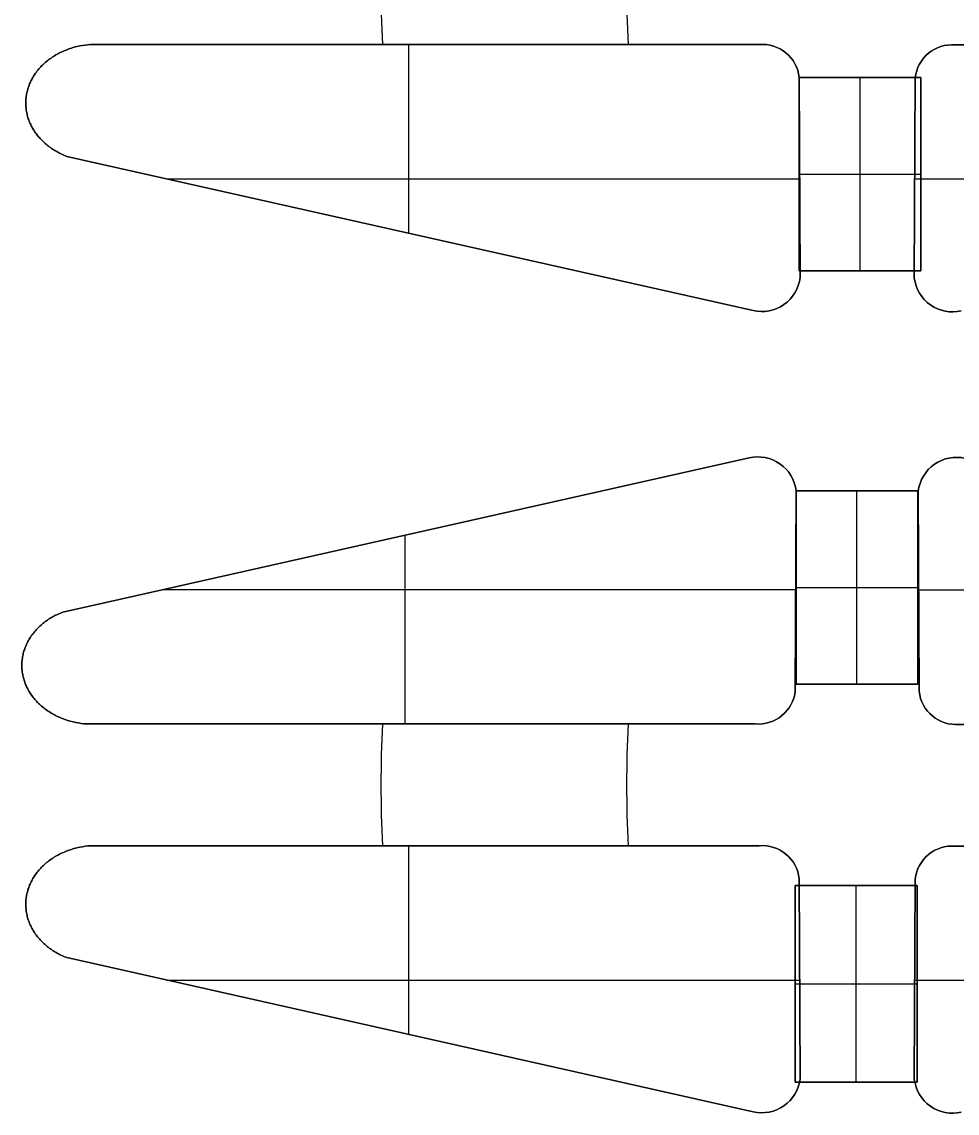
# Model space of a CAD drawing. Extents: x 0 to 96, y 0 to 48.
# Drawn here: x 51.401 to 54.32, y 23.732 to 27.137 of the extents above; entities that cross this region are included whole.
import ezdxf

# ---------------------------------------------------------------- set-up
doc = ezdxf.new("R2010")
doc.units = 0
doc.header["$MEASUREMENT"] = 0
doc.layers.add('PROFILE_-_OUTSIDE', color=18, linetype='CONTINUOUS')
doc.layers.add('TABS', color=51, linetype='CONTINUOUS')

msp = doc.modelspace()

# ---------------------------------------------------------------- linework, layer by layer
at = {"layer": 'PROFILE_-_OUTSIDE'}
for p, q in [((51.6158, 27.0666, 0.74), (51.6158, 27.0666)), ((52.6088, 26.4779), (52.6088, 27.0666)), ((52.6088, 26.4779, 0.74), (52.6088, 27.0666, 0.74)), ((53.7024, 27.0666), (53.7024, 27.0666, 0.74)), ((54.3142, 27.0653), (54.3142, 27.0653, 0.74)), ((53.8274, 26.9634), (53.8274, 26.9634, 0.74)), ((54.1892, 26.9621), (54.1892, 26.9621, 0.74)), ((51.4168, 26.9157), (51.4168, 26.9157, 0.74)), ((51.5416, 26.7175), (53.6833, 26.2368)), ((51.5416, 26.7175, 0.74), (51.5416, 26.7175)), ((51.5416, 26.7175, 0.74), (53.6833, 26.2368, 0.74)), ((53.6833, 26.2368, 0.37), (51.5416, 26.7175, 0.37)), ((51.8533, 26.6475), (53.8287, 26.6475)), ((51.8533, 26.6475, 0.74), (53.8287, 26.6475, 0.74)), ((56.1632, 26.6462), (54.1879, 26.6462)), ((56.1632, 26.6462, 0.74), (54.1879, 26.6462, 0.74)), ((52.6124, 26.4771), (52.6124, 26.4771, 0.74)), ((53.83, 26.3394), (53.83, 26.3394, 0.74)), ((54.1866, 26.3381), (54.1866, 26.3381, 0.74)), ((53.7855, 26.2596), (53.7855, 26.2596, 0.74)), ((54.231, 26.2583), (54.231, 26.2583, 0.74)), ((53.6833, 26.2368, 0.74), (53.6833, 26.2368)), ((51.5293, 25.2958), (53.6709, 25.7765)), ((51.5293, 25.2958, 0.74), (53.6709, 25.7765, 0.74)), ((53.6709, 25.7765, 0.37), (51.5293, 25.2958, 0.37)), ((53.6709, 25.7765, 0.74), (53.6709, 25.7765)), ((53.7732, 25.7537), (53.7732, 25.7537, 0.74)), ((54.2434, 25.7523, 0), (54.2434, 25.7523, 0.74)), ((53.8176, 25.6739), (53.8176, 25.6739, 0.74)), ((54.1989, 25.6726, 0), (54.1989, 25.6726, 0.74)), ((52.5964, 25.5353), (52.5964, 24.9466)), ((52.5964, 25.5353, 0.74), (52.5964, 24.9466, 0.74)), ((52.6001, 25.5362), (52.6001, 25.5362, 0.74)), ((51.841, 25.3658), (53.8163, 25.3658)), ((51.841, 25.3658, 0.74), (53.8163, 25.3658, 0.74)), ((56.1756, 25.3645, 0), (54.2002, 25.3645, 0)), ((56.1756, 25.3645, 0.74), (54.2002, 25.3645, 0.74)), ((51.5293, 25.2958, 0.74), (51.5293, 25.2958)), ((51.4045, 25.0976), (51.4045, 25.0976, 0.74)), ((53.815, 25.0498), (53.815, 25.0498, 0.74)), ((54.2015, 25.0485, 0), (54.2015, 25.0485, 0.74)), ((51.6035, 24.9466, 0.74), (51.6035, 24.9466)), ((53.69, 24.9466), (53.69, 24.9466, 0.74)), ((51.6158, 24.5666, 0.74), (51.6158, 24.5666)), ((52.6088, 23.9779), (52.6088, 24.5666)), ((52.6088, 23.9779, 0.74), (52.6088, 24.5666, 0.74)), ((53.7024, 24.5666), (53.7024, 24.5666, 0.74)), ((54.3142, 24.5653), (54.3142, 24.5653, 0.74)), ((53.8274, 24.4634), (53.8274, 24.4634, 0.74)), ((54.1892, 24.4621), (54.1892, 24.4621, 0.74)), ((51.4168, 24.4157), (51.4168, 24.4157, 0.74)), ((51.5416, 24.2175), (53.6833, 23.7368)), ((51.5416, 24.2175, 0.74), (51.5416, 24.2175)), ((51.5416, 24.2175, 0.74), (53.6833, 23.7368, 0.74)), ((53.6833, 23.7368, 0.37), (51.5416, 24.2175, 0.37)), ((51.8533, 24.1475), (53.8287, 24.1475)), ((51.8533, 24.1475, 0.74), (53.8287, 24.1475, 0.74)), ((56.1632, 24.1462), (54.1879, 24.1462)), ((56.1632, 24.1462, 0.74), (54.1879, 24.1462, 0.74)), ((52.6124, 23.9771), (52.6124, 23.9771, 0.74)), ((53.83, 23.8394), (53.83, 23.8394, 0.74)), ((54.1866, 23.8381), (54.1866, 23.8381, 0.74)), ((53.6833, 23.7368, 0.74), (53.6833, 23.7368)), ((53.7855, 23.7596), (53.7855, 23.7596, 0.74)), ((54.231, 23.7583), (54.231, 23.7583, 0.74))]:
    msp.add_line(p, q, dxfattribs=at)
for points in [[(51.6158, 27.0666), (51.6074, 27.0659), (51.5989, 27.0649), (51.5904, 27.0636), (51.5818, 27.062), (51.5732, 27.0601), (51.5647, 27.0579), (51.5604, 27.0567), (51.5562, 27.0554), (51.5519, 27.054), (51.5477, 27.0526), (51.5435, 27.051), (51.5394, 27.0494), (51.5352, 27.0477), (51.5311, 27.046), (51.5271, 27.0442), (51.523, 27.0422), (51.519, 27.0403), (51.5151, 27.0382), (51.5112, 27.0361), (51.5073, 27.0339), (51.5035, 27.0316), (51.4998, 27.0293), (51.4961, 27.0269), (51.4925, 27.0244), (51.4889, 27.0219), (51.4854, 27.0193), (51.4819, 27.0166), (51.4786, 27.0139), (51.4753, 27.0111), (51.4721, 27.0083), (51.4689, 27.0054), (51.4659, 27.0024), (51.4629, 26.9995), (51.46, 26.9964), (51.4571, 26.9933), (51.4544, 26.9902), (51.4518, 26.9871), (51.4492, 26.9839), (51.4467, 26.9806), (51.4443, 26.9774), (51.442, 26.9741), (51.4398, 26.9707), (51.4377, 26.9674), (51.4357, 26.964), (51.4337, 26.9606), (51.4319, 26.9572), (51.4301, 26.9538), (51.4285, 26.9503), (51.4269, 26.9469), (51.4254, 26.9434), (51.424, 26.94), (51.4227, 26.9365), (51.4215, 26.933), (51.4204, 26.9296), (51.4194, 26.9261), (51.4184, 26.9226), (51.4176, 26.9192), (51.4168, 26.9157), (51.4161, 26.9123), (51.4155, 26.9088), (51.415, 26.9053), (51.4145, 26.9017), (51.4141, 26.8981), (51.4138, 26.8945), (51.4136, 26.8909), (51.4135, 26.8872), (51.4135, 26.8836), (51.4135, 26.8799), (51.4136, 26.8762), (51.4139, 26.8725), (51.4142, 26.8687), (51.4146, 26.865), (51.4151, 26.8613), (51.4157, 26.8575), (51.4165, 26.8538), (51.4173, 26.85), (51.4182, 26.8463), (51.4191, 26.8425), (51.4202, 26.8388), (51.4214, 26.8351), (51.4227, 26.8314), (51.4241, 26.8277), (51.4256, 26.824), (51.4271, 26.8203), (51.4288, 26.8167), (51.4306, 26.8131), (51.4324, 26.8095), (51.4344, 26.806), (51.4364, 26.8025), (51.4386, 26.799), (51.4408, 26.7955), (51.4431, 26.7922), (51.4455, 26.7888), (51.448, 26.7855), (51.4505, 26.7822), (51.4531, 26.779), (51.4559, 26.7759), (51.4587, 26.7728), (51.4615, 26.7697), (51.4645, 26.7667), (51.4675, 26.7638), (51.4705, 26.7609), (51.4737, 26.7581), (51.4768, 26.7553), (51.4801, 26.7526), (51.4834, 26.75), (51.4868, 26.7475), (51.4902, 26.745), (51.4936, 26.7425), (51.4971, 26.7402), (51.5007, 26.7379), (51.5043, 26.7357), (51.5079, 26.7335), (51.5115, 26.7315), (51.5152, 26.7295), (51.5189, 26.7275), (51.5227, 26.7257), (51.5264, 26.7239), (51.534, 26.7205), (51.5416, 26.7175)], [(51.6158, 27.0666), (51.6074, 27.0659), (51.5989, 27.0649), (51.5904, 27.0636), (51.5818, 27.062), (51.5732, 27.0601), (51.5647, 27.0579), (51.5604, 27.0567), (51.5562, 27.0554), (51.5519, 27.054), (51.5477, 27.0526), (51.5435, 27.051), (51.5394, 27.0494), (51.5352, 27.0477), (51.5311, 27.046), (51.5271, 27.0442), (51.523, 27.0422), (51.519, 27.0403), (51.5151, 27.0382), (51.5112, 27.0361), (51.5073, 27.0339), (51.5035, 27.0316), (51.4998, 27.0293), (51.4961, 27.0269), (51.4925, 27.0244), (51.4889, 27.0219), (51.4854, 27.0193), (51.4819, 27.0166), (51.4786, 27.0139), (51.4753, 27.0111), (51.4721, 27.0083), (51.4689, 27.0054), (51.4659, 27.0024), (51.4629, 26.9995), (51.46, 26.9964), (51.4571, 26.9933), (51.4544, 26.9902), (51.4518, 26.9871), (51.4492, 26.9839), (51.4467, 26.9806), (51.4443, 26.9774), (51.442, 26.9741), (51.4398, 26.9707), (51.4377, 26.9674), (51.4357, 26.964), (51.4337, 26.9606), (51.4319, 26.9572), (51.4301, 26.9538), (51.4285, 26.9503), (51.4269, 26.9469), (51.4254, 26.9434), (51.424, 26.94), (51.4227, 26.9365), (51.4215, 26.933), (51.4204, 26.9296), (51.4194, 26.9261), (51.4184, 26.9226), (51.4176, 26.9192), (51.4168, 26.9157), (51.4161, 26.9123), (51.4155, 26.9088), (51.415, 26.9053), (51.4145, 26.9017), (51.4141, 26.8981), (51.4138, 26.8945), (51.4136, 26.8909), (51.4135, 26.8872), (51.4135, 26.8836), (51.4135, 26.8799), (51.4136, 26.8762), (51.4139, 26.8725), (51.4142, 26.8687), (51.4146, 26.865), (51.4151, 26.8613), (51.4157, 26.8575), (51.4165, 26.8538), (51.4173, 26.85), (51.4182, 26.8463), (51.4191, 26.8425), (51.4202, 26.8388), (51.4214, 26.8351), (51.4227, 26.8314), (51.4241, 26.8277), (51.4256, 26.824), (51.4271, 26.8203), (51.4288, 26.8167), (51.4306, 26.8131), (51.4324, 26.8095), (51.4344, 26.806), (51.4364, 26.8025), (51.4386, 26.799), (51.4408, 26.7955), (51.4431, 26.7922), (51.4455, 26.7888), (51.448, 26.7855), (51.4505, 26.7822), (51.4531, 26.779), (51.4559, 26.7759), (51.4587, 26.7728), (51.4615, 26.7697), (51.4645, 26.7667), (51.4675, 26.7638), (51.4705, 26.7609), (51.4737, 26.7581), (51.4768, 26.7553), (51.4801, 26.7526), (51.4834, 26.75), (51.4868, 26.7475), (51.4902, 26.745), (51.4936, 26.7425), (51.4971, 26.7402), (51.5007, 26.7379), (51.5043, 26.7357), (51.5079, 26.7335), (51.5115, 26.7315), (51.5152, 26.7295), (51.5189, 26.7275), (51.5227, 26.7257), (51.5264, 26.7239), (51.534, 26.7205), (51.5416, 26.7175)], [(51.5416, 26.7175), (51.534, 26.7205), (51.5264, 26.7239), (51.5227, 26.7257), (51.5189, 26.7275), (51.5152, 26.7295), (51.5115, 26.7315), (51.5079, 26.7335), (51.5043, 26.7357), (51.5007, 26.7379), (51.4971, 26.7402), (51.4936, 26.7425), (51.4902, 26.745), (51.4868, 26.7475), (51.4834, 26.75), (51.4801, 26.7526), (51.4768, 26.7553), (51.4737, 26.7581), (51.4705, 26.7609), (51.4675, 26.7638), (51.4645, 26.7667), (51.4615, 26.7697), (51.4587, 26.7728), (51.4559, 26.7759), (51.4531, 26.779), (51.4505, 26.7822), (51.448, 26.7855), (51.4455, 26.7888), (51.4431, 26.7922), (51.4408, 26.7955), (51.4386, 26.799), (51.4364, 26.8025), (51.4344, 26.806), (51.4324, 26.8095), (51.4306, 26.8131), (51.4288, 26.8167), (51.4271, 26.8203), (51.4256, 26.824), (51.4241, 26.8277), (51.4227, 26.8314), (51.4214, 26.8351), (51.4202, 26.8388), (51.4191, 26.8425), (51.4182, 26.8463), (51.4173, 26.85), (51.4165, 26.8538), (51.4157, 26.8575), (51.4151, 26.8613), (51.4146, 26.865), (51.4142, 26.8687), (51.4139, 26.8725), (51.4136, 26.8762), (51.4135, 26.8799), (51.4135, 26.8836), (51.4135, 26.8872), (51.4136, 26.8909), (51.4138, 26.8945), (51.4141, 26.8981), (51.4145, 26.9017), (51.415, 26.9053), (51.4155, 26.9088), (51.4161, 26.9123), (51.4168, 26.9157), (51.4176, 26.9192), (51.4184, 26.9226), (51.4194, 26.9261), (51.4204, 26.9296), (51.4215, 26.933), (51.4227, 26.9365), (51.424, 26.94), (51.4254, 26.9434), (51.4269, 26.9469), (51.4285, 26.9503), (51.4301, 26.9538), (51.4319, 26.9572), (51.4337, 26.9606), (51.4357, 26.964), (51.4377, 26.9674), (51.4398, 26.9707), (51.442, 26.9741), (51.4443, 26.9774), (51.4467, 26.9806), (51.4492, 26.9839), (51.4518, 26.9871), (51.4544, 26.9902), (51.4571, 26.9933), (51.46, 26.9964), (51.4629, 26.9995), (51.4659, 27.0024), (51.4689, 27.0054), (51.4721, 27.0083), (51.4753, 27.0111), (51.4786, 27.0139), (51.4819, 27.0166), (51.4854, 27.0193), (51.4889, 27.0219), (51.4925, 27.0244), (51.4961, 27.0269), (51.4998, 27.0293), (51.5035, 27.0316), (51.5073, 27.0339), (51.5112, 27.0361), (51.5151, 27.0382), (51.519, 27.0403), (51.523, 27.0422), (51.5271, 27.0442), (51.5311, 27.046), (51.5352, 27.0477), (51.5394, 27.0494), (51.5435, 27.051), (51.5477, 27.0526), (51.5519, 27.054), (51.5562, 27.0554), (51.5604, 27.0567), (51.5647, 27.0579), (51.5732, 27.0601), (51.5818, 27.062), (51.5904, 27.0636), (51.5989, 27.0649), (51.6074, 27.0659), (51.6158, 27.0666)], [(51.6035, 24.9466), (51.5951, 24.9474), (51.5866, 24.9484), (51.578, 24.9497), (51.5695, 24.9513), (51.5609, 24.9532), (51.5523, 24.9554), (51.5481, 24.9566), (51.5438, 24.9579), (51.5396, 24.9593), (51.5354, 24.9607), (51.5312, 24.9622), (51.527, 24.9639), (51.5229, 24.9655), (51.5188, 24.9673), (51.5147, 24.9691), (51.5107, 24.971), (51.5067, 24.973), (51.5027, 24.9751), (51.4988, 24.9772), (51.495, 24.9794), (51.4912, 24.9817), (51.4874, 24.984), (51.4837, 24.9864), (51.4801, 24.9889), (51.4765, 24.9914), (51.473, 24.994), (51.4696, 24.9967), (51.4662, 24.9994), (51.463, 25.0022), (51.4597, 25.005), (51.4566, 25.0079), (51.4535, 25.0108), (51.4505, 25.0138), (51.4476, 25.0169), (51.4448, 25.0199), (51.4421, 25.0231), (51.4394, 25.0262), (51.4369, 25.0294), (51.4344, 25.0327), (51.432, 25.0359), (51.4297, 25.0392), (51.4275, 25.0425), (51.4254, 25.0459), (51.4233, 25.0493), (51.4214, 25.0527), (51.4196, 25.0561), (51.4178, 25.0595), (51.4161, 25.0629), (51.4146, 25.0664), (51.4131, 25.0698), (51.4117, 25.0733), (51.4104, 25.0768), (51.4092, 25.0802), (51.4081, 25.0837), (51.4071, 25.0872), (51.4061, 25.0906), (51.4052, 25.0941), (51.4045, 25.0976), (51.4038, 25.101), (51.4032, 25.1045), (51.4026, 25.108), (51.4022, 25.1116), (51.4018, 25.1152), (51.4015, 25.1188), (51.4013, 25.1224), (51.4012, 25.126), (51.4011, 25.1297), (51.4012, 25.1334), (51.4013, 25.1371), (51.4015, 25.1408), (51.4019, 25.1445), (51.4023, 25.1483), (51.4028, 25.152), (51.4034, 25.1558), (51.4041, 25.1595), (51.4049, 25.1633), (51.4058, 25.167), (51.4068, 25.1708), (51.4079, 25.1745), (51.4091, 25.1782), (51.4104, 25.1819), (51.4118, 25.1856), (51.4132, 25.1893), (51.4148, 25.1929), (51.4165, 25.1966), (51.4182, 25.2002), (51.4201, 25.2038), (51.422, 25.2073), (51.4241, 25.2108), (51.4262, 25.2143), (51.4284, 25.2177), (51.4307, 25.2211), (51.4331, 25.2245), (51.4356, 25.2278), (51.4382, 25.231), (51.4408, 25.2343), (51.4435, 25.2374), (51.4463, 25.2405), (51.4492, 25.2436), (51.4521, 25.2466), (51.4551, 25.2495), (51.4582, 25.2524), (51.4613, 25.2552), (51.4645, 25.258), (51.4678, 25.2606), (51.4711, 25.2633), (51.4744, 25.2658), (51.4778, 25.2683), (51.4813, 25.2707), (51.4848, 25.2731), (51.4883, 25.2754), (51.4919, 25.2776), (51.4955, 25.2797), (51.4992, 25.2818), (51.5029, 25.2838), (51.5066, 25.2857), (51.5103, 25.2876), (51.5141, 25.2894), (51.5216, 25.2927), (51.5293, 25.2958)], [(51.6035, 24.9466), (51.5951, 24.9474), (51.5866, 24.9484), (51.578, 24.9497), (51.5695, 24.9513), (51.5609, 24.9532), (51.5523, 24.9554), (51.5481, 24.9566), (51.5438, 24.9579), (51.5396, 24.9593), (51.5354, 24.9607), (51.5312, 24.9622), (51.527, 24.9639), (51.5229, 24.9655), (51.5188, 24.9673), (51.5147, 24.9691), (51.5107, 24.971), (51.5067, 24.973), (51.5027, 24.9751), (51.4988, 24.9772), (51.495, 24.9794), (51.4912, 24.9817), (51.4874, 24.984), (51.4837, 24.9864), (51.4801, 24.9889), (51.4765, 24.9914), (51.473, 24.994), (51.4696, 24.9967), (51.4662, 24.9994), (51.463, 25.0022), (51.4597, 25.005), (51.4566, 25.0079), (51.4535, 25.0108), (51.4505, 25.0138), (51.4476, 25.0169), (51.4448, 25.0199), (51.4421, 25.0231), (51.4394, 25.0262), (51.4369, 25.0294), (51.4344, 25.0327), (51.432, 25.0359), (51.4297, 25.0392), (51.4275, 25.0425), (51.4254, 25.0459), (51.4233, 25.0493), (51.4214, 25.0527), (51.4196, 25.0561), (51.4178, 25.0595), (51.4161, 25.0629), (51.4146, 25.0664), (51.4131, 25.0698), (51.4117, 25.0733), (51.4104, 25.0768), (51.4092, 25.0802), (51.4081, 25.0837), (51.4071, 25.0872), (51.4061, 25.0906), (51.4052, 25.0941), (51.4045, 25.0976), (51.4038, 25.101), (51.4032, 25.1045), (51.4026, 25.108), (51.4022, 25.1116), (51.4018, 25.1152), (51.4015, 25.1188), (51.4013, 25.1224), (51.4012, 25.126), (51.4011, 25.1297), (51.4012, 25.1334), (51.4013, 25.1371), (51.4015, 25.1408), (51.4019, 25.1445), (51.4023, 25.1483), (51.4028, 25.152), (51.4034, 25.1558), (51.4041, 25.1595), (51.4049, 25.1633), (51.4058, 25.167), (51.4068, 25.1708), (51.4079, 25.1745), (51.4091, 25.1782), (51.4104, 25.1819), (51.4118, 25.1856), (51.4132, 25.1893), (51.4148, 25.1929), (51.4165, 25.1966), (51.4182, 25.2002), (51.4201, 25.2038), (51.422, 25.2073), (51.4241, 25.2108), (51.4262, 25.2143), (51.4284, 25.2177), (51.4307, 25.2211), (51.4331, 25.2245), (51.4356, 25.2278), (51.4382, 25.231), (51.4408, 25.2343), (51.4435, 25.2374), (51.4463, 25.2405), (51.4492, 25.2436), (51.4521, 25.2466), (51.4551, 25.2495), (51.4582, 25.2524), (51.4613, 25.2552), (51.4645, 25.258), (51.4678, 25.2606), (51.4711, 25.2633), (51.4744, 25.2658), (51.4778, 25.2683), (51.4813, 25.2707), (51.4848, 25.2731), (51.4883, 25.2754), (51.4919, 25.2776), (51.4955, 25.2797), (51.4992, 25.2818), (51.5029, 25.2838), (51.5066, 25.2857), (51.5103, 25.2876), (51.5141, 25.2894), (51.5216, 25.2927), (51.5293, 25.2958)], [(51.5293, 25.2958), (51.5216, 25.2927), (51.5141, 25.2894), (51.5103, 25.2876), (51.5066, 25.2857), (51.5029, 25.2838), (51.4992, 25.2818), (51.4955, 25.2797), (51.4919, 25.2776), (51.4883, 25.2754), (51.4848, 25.2731), (51.4813, 25.2707), (51.4778, 25.2683), (51.4744, 25.2658), (51.4711, 25.2633), (51.4678, 25.2606), (51.4645, 25.258), (51.4613, 25.2552), (51.4582, 25.2524), (51.4551, 25.2495), (51.4521, 25.2466), (51.4492, 25.2436), (51.4463, 25.2405), (51.4435, 25.2374), (51.4408, 25.2343), (51.4382, 25.231), (51.4356, 25.2278), (51.4331, 25.2245), (51.4307, 25.2211), (51.4284, 25.2177), (51.4262, 25.2143), (51.4241, 25.2108), (51.422, 25.2073), (51.4201, 25.2038), (51.4182, 25.2002), (51.4165, 25.1966), (51.4148, 25.1929), (51.4132, 25.1893), (51.4118, 25.1856), (51.4104, 25.1819), (51.4091, 25.1782), (51.4079, 25.1745), (51.4068, 25.1708), (51.4058, 25.167), (51.4049, 25.1633), (51.4041, 25.1595), (51.4034, 25.1558), (51.4028, 25.152), (51.4023, 25.1483), (51.4019, 25.1445), (51.4015, 25.1408), (51.4013, 25.1371), (51.4012, 25.1334), (51.4011, 25.1297), (51.4012, 25.126), (51.4013, 25.1224), (51.4015, 25.1188), (51.4018, 25.1152), (51.4022, 25.1116), (51.4026, 25.108), (51.4032, 25.1045), (51.4038, 25.101), (51.4045, 25.0976), (51.4052, 25.0941), (51.4061, 25.0906), (51.4071, 25.0872), (51.4081, 25.0837), (51.4092, 25.0802), (51.4104, 25.0768), (51.4117, 25.0733), (51.4131, 25.0698), (51.4146, 25.0664), (51.4161, 25.0629), (51.4178, 25.0595), (51.4196, 25.0561), (51.4214, 25.0527), (51.4233, 25.0493), (51.4254, 25.0459), (51.4275, 25.0425), (51.4297, 25.0392), (51.432, 25.0359), (51.4344, 25.0327), (51.4369, 25.0294), (51.4394, 25.0262), (51.4421, 25.0231), (51.4448, 25.0199), (51.4476, 25.0169), (51.4505, 25.0138), (51.4535, 25.0108), (51.4566, 25.0079), (51.4597, 25.005), (51.463, 25.0022), (51.4662, 24.9994), (51.4696, 24.9967), (51.473, 24.994), (51.4765, 24.9914), (51.4801, 24.9889), (51.4837, 24.9864), (51.4874, 24.984), (51.4912, 24.9817), (51.495, 24.9794), (51.4988, 24.9772), (51.5027, 24.9751), (51.5067, 24.973), (51.5107, 24.971), (51.5147, 24.9691), (51.5188, 24.9673), (51.5229, 24.9655), (51.527, 24.9639), (51.5312, 24.9622), (51.5354, 24.9607), (51.5396, 24.9593), (51.5438, 24.9579), (51.5481, 24.9566), (51.5523, 24.9554), (51.5609, 24.9532), (51.5695, 24.9513), (51.578, 24.9497), (51.5866, 24.9484), (51.5951, 24.9474), (51.6035, 24.9466)], [(51.6158, 24.5666), (51.6074, 24.5659), (51.5989, 24.5649), (51.5904, 24.5636), (51.5818, 24.562), (51.5732, 24.5601), (51.5647, 24.5579), (51.5604, 24.5567), (51.5562, 24.5554), (51.5519, 24.554), (51.5477, 24.5526), (51.5435, 24.551), (51.5394, 24.5494), (51.5352, 24.5477), (51.5311, 24.546), (51.5271, 24.5442), (51.523, 24.5422), (51.519, 24.5403), (51.5151, 24.5382), (51.5112, 24.5361), (51.5073, 24.5339), (51.5035, 24.5316), (51.4998, 24.5293), (51.4961, 24.5269), (51.4925, 24.5244), (51.4889, 24.5219), (51.4854, 24.5193), (51.4819, 24.5166), (51.4786, 24.5139), (51.4753, 24.5111), (51.4721, 24.5083), (51.4689, 24.5054), (51.4659, 24.5024), (51.4629, 24.4995), (51.46, 24.4964), (51.4571, 24.4933), (51.4544, 24.4902), (51.4518, 24.4871), (51.4492, 24.4839), (51.4467, 24.4806), (51.4443, 24.4774), (51.442, 24.4741), (51.4398, 24.4707), (51.4377, 24.4674), (51.4357, 24.464), (51.4337, 24.4606), (51.4319, 24.4572), (51.4301, 24.4538), (51.4285, 24.4503), (51.4269, 24.4469), (51.4254, 24.4434), (51.424, 24.44), (51.4227, 24.4365), (51.4215, 24.433), (51.4204, 24.4296), (51.4194, 24.4261), (51.4184, 24.4226), (51.4176, 24.4192), (51.4168, 24.4157), (51.4161, 24.4123), (51.4155, 24.4088), (51.415, 24.4053), (51.4145, 24.4017), (51.4141, 24.3981), (51.4138, 24.3945), (51.4136, 24.3909), (51.4135, 24.3872), (51.4135, 24.3836), (51.4135, 24.3799), (51.4136, 24.3762), (51.4139, 24.3725), (51.4142, 24.3687), (51.4146, 24.365), (51.4151, 24.3613), (51.4157, 24.3575), (51.4165, 24.3538), (51.4173, 24.35), (51.4182, 24.3463), (51.4191, 24.3425), (51.4202, 24.3388), (51.4214, 24.3351), (51.4227, 24.3314), (51.4241, 24.3277), (51.4256, 24.324), (51.4271, 24.3203), (51.4288, 24.3167), (51.4306, 24.3131), (51.4324, 24.3095), (51.4344, 24.306), (51.4364, 24.3025), (51.4386, 24.299), (51.4408, 24.2955), (51.4431, 24.2922), (51.4455, 24.2888), (51.448, 24.2855), (51.4505, 24.2822), (51.4531, 24.279), (51.4559, 24.2759), (51.4587, 24.2728), (51.4615, 24.2697), (51.4645, 24.2667), (51.4675, 24.2638), (51.4705, 24.2609), (51.4737, 24.2581), (51.4768, 24.2553), (51.4801, 24.2526), (51.4834, 24.25), (51.4868, 24.2475), (51.4902, 24.245), (51.4936, 24.2425), (51.4971, 24.2402), (51.5007, 24.2379), (51.5043, 24.2357), (51.5079, 24.2335), (51.5115, 24.2315), (51.5152, 24.2295), (51.5189, 24.2275), (51.5227, 24.2257), (51.5264, 24.2239), (51.534, 24.2205), (51.5416, 24.2175)], [(51.6158, 24.5666), (51.6074, 24.5659), (51.5989, 24.5649), (51.5904, 24.5636), (51.5818, 24.562), (51.5732, 24.5601), (51.5647, 24.5579), (51.5604, 24.5567), (51.5562, 24.5554), (51.5519, 24.554), (51.5477, 24.5526), (51.5435, 24.551), (51.5394, 24.5494), (51.5352, 24.5477), (51.5311, 24.546), (51.5271, 24.5442), (51.523, 24.5422), (51.519, 24.5403), (51.5151, 24.5382), (51.5112, 24.5361), (51.5073, 24.5339), (51.5035, 24.5316), (51.4998, 24.5293), (51.4961, 24.5269), (51.4925, 24.5244), (51.4889, 24.5219), (51.4854, 24.5193), (51.4819, 24.5166), (51.4786, 24.5139), (51.4753, 24.5111), (51.4721, 24.5083), (51.4689, 24.5054), (51.4659, 24.5024), (51.4629, 24.4995), (51.46, 24.4964), (51.4571, 24.4933), (51.4544, 24.4902), (51.4518, 24.4871), (51.4492, 24.4839), (51.4467, 24.4806), (51.4443, 24.4774), (51.442, 24.4741), (51.4398, 24.4707), (51.4377, 24.4674), (51.4357, 24.464), (51.4337, 24.4606), (51.4319, 24.4572), (51.4301, 24.4538), (51.4285, 24.4503), (51.4269, 24.4469), (51.4254, 24.4434), (51.424, 24.44), (51.4227, 24.4365), (51.4215, 24.433), (51.4204, 24.4296), (51.4194, 24.4261), (51.4184, 24.4226), (51.4176, 24.4192), (51.4168, 24.4157), (51.4161, 24.4123), (51.4155, 24.4088), (51.415, 24.4053), (51.4145, 24.4017), (51.4141, 24.3981), (51.4138, 24.3945), (51.4136, 24.3909), (51.4135, 24.3872), (51.4135, 24.3836), (51.4135, 24.3799), (51.4136, 24.3762), (51.4139, 24.3725), (51.4142, 24.3687), (51.4146, 24.365), (51.4151, 24.3613), (51.4157, 24.3575), (51.4165, 24.3538), (51.4173, 24.35), (51.4182, 24.3463), (51.4191, 24.3425), (51.4202, 24.3388), (51.4214, 24.3351), (51.4227, 24.3314), (51.4241, 24.3277), (51.4256, 24.324), (51.4271, 24.3203), (51.4288, 24.3167), (51.4306, 24.3131), (51.4324, 24.3095), (51.4344, 24.306), (51.4364, 24.3025), (51.4386, 24.299), (51.4408, 24.2955), (51.4431, 24.2922), (51.4455, 24.2888), (51.448, 24.2855), (51.4505, 24.2822), (51.4531, 24.279), (51.4559, 24.2759), (51.4587, 24.2728), (51.4615, 24.2697), (51.4645, 24.2667), (51.4675, 24.2638), (51.4705, 24.2609), (51.4737, 24.2581), (51.4768, 24.2553), (51.4801, 24.2526), (51.4834, 24.25), (51.4868, 24.2475), (51.4902, 24.245), (51.4936, 24.2425), (51.4971, 24.2402), (51.5007, 24.2379), (51.5043, 24.2357), (51.5079, 24.2335), (51.5115, 24.2315), (51.5152, 24.2295), (51.5189, 24.2275), (51.5227, 24.2257), (51.5264, 24.2239), (51.534, 24.2205), (51.5416, 24.2175)], [(51.5416, 24.2175), (51.534, 24.2205), (51.5264, 24.2239), (51.5227, 24.2257), (51.5189, 24.2275), (51.5152, 24.2295), (51.5115, 24.2315), (51.5079, 24.2335), (51.5043, 24.2357), (51.5007, 24.2379), (51.4971, 24.2402), (51.4936, 24.2425), (51.4902, 24.245), (51.4868, 24.2475), (51.4834, 24.25), (51.4801, 24.2526), (51.4768, 24.2553), (51.4737, 24.2581), (51.4705, 24.2609), (51.4675, 24.2638), (51.4645, 24.2667), (51.4615, 24.2697), (51.4587, 24.2728), (51.4559, 24.2759), (51.4531, 24.279), (51.4505, 24.2822), (51.448, 24.2855), (51.4455, 24.2888), (51.4431, 24.2922), (51.4408, 24.2955), (51.4386, 24.299), (51.4364, 24.3025), (51.4344, 24.306), (51.4324, 24.3095), (51.4306, 24.3131), (51.4288, 24.3167), (51.4271, 24.3203), (51.4256, 24.324), (51.4241, 24.3277), (51.4227, 24.3314), (51.4214, 24.3351), (51.4202, 24.3388), (51.4191, 24.3425), (51.4182, 24.3463), (51.4173, 24.35), (51.4165, 24.3538), (51.4157, 24.3575), (51.4151, 24.3613), (51.4146, 24.365), (51.4142, 24.3687), (51.4139, 24.3725), (51.4136, 24.3762), (51.4135, 24.3799), (51.4135, 24.3836), (51.4135, 24.3872), (51.4136, 24.3909), (51.4138, 24.3945), (51.4141, 24.3981), (51.4145, 24.4017), (51.415, 24.4053), (51.4155, 24.4088), (51.4161, 24.4123), (51.4168, 24.4157), (51.4176, 24.4192), (51.4184, 24.4226), (51.4194, 24.4261), (51.4204, 24.4296), (51.4215, 24.433), (51.4227, 24.4365), (51.424, 24.44), (51.4254, 24.4434), (51.4269, 24.4469), (51.4285, 24.4503), (51.4301, 24.4538), (51.4319, 24.4572), (51.4337, 24.4606), (51.4357, 24.464), (51.4377, 24.4674), (51.4398, 24.4707), (51.442, 24.4741), (51.4443, 24.4774), (51.4467, 24.4806), (51.4492, 24.4839), (51.4518, 24.4871), (51.4544, 24.4902), (51.4571, 24.4933), (51.46, 24.4964), (51.4629, 24.4995), (51.4659, 24.5024), (51.4689, 24.5054), (51.4721, 24.5083), (51.4753, 24.5111), (51.4786, 24.5139), (51.4819, 24.5166), (51.4854, 24.5193), (51.4889, 24.5219), (51.4925, 24.5244), (51.4961, 24.5269), (51.4998, 24.5293), (51.5035, 24.5316), (51.5073, 24.5339), (51.5112, 24.5361), (51.5151, 24.5382), (51.519, 24.5403), (51.523, 24.5422), (51.5271, 24.5442), (51.5311, 24.546), (51.5352, 24.5477), (51.5394, 24.5494), (51.5435, 24.551), (51.5477, 24.5526), (51.5519, 24.554), (51.5562, 24.5554), (51.5604, 24.5567), (51.5647, 24.5579), (51.5732, 24.5601), (51.5818, 24.562), (51.5904, 24.5636), (51.5989, 24.5649), (51.6074, 24.5659), (51.6158, 24.5666)]]:
    msp.add_lwpolyline(points, dxfattribs=at)
for points in [[(53.8274, 26.9634, 0.407395), (53.7024, 27.0666), (51.6158, 27.0666)], [(53.8274, 26.9634, 0.407395), (53.7024, 27.0666), (51.6158, 27.0666)], [(51.6158, 27.0666), (53.7024, 27.0666, -0.407395), (53.8274, 26.9634)], [(54.1892, 26.9621, -0.407395), (54.3142, 27.0653), (56.4007, 27.0653)], [(54.1892, 26.9621, -0.407395), (54.3142, 27.0653), (56.4007, 27.0653)], [(56.4007, 27.0653), (54.3142, 27.0653, 0.407395), (54.1892, 26.9621)], [(53.6833, 26.2368, 0.448322), (53.83, 26.3394), (53.8274, 26.9634)], [(53.6833, 26.2368, 0.448322), (53.83, 26.3394), (53.8274, 26.9634)], [(53.8274, 26.9634), (53.83, 26.3394, -0.448322), (53.6833, 26.2368)], [(54.3333, 26.2355, -0.448322), (54.1866, 26.3381), (54.1892, 26.9621)], [(54.3333, 26.2355, -0.448322), (54.1866, 26.3381), (54.1892, 26.9621)], [(54.1892, 26.9621), (54.1866, 26.3381, 0.448322), (54.3333, 26.2355)], [(53.6709, 25.7765, -0.448322), (53.8176, 25.6739), (53.815, 25.0498)], [(53.6709, 25.7765, -0.448322), (53.8176, 25.6739), (53.815, 25.0498)], [(53.815, 25.0498), (53.8176, 25.6739, 0.448322), (53.6709, 25.7765)], [(54.3456, 25.7752, 0.448322), (54.1989, 25.6726), (54.2015, 25.0485)], [(54.3456, 25.7752, 0.448322), (54.1989, 25.6726), (54.2015, 25.0485)], [(54.2015, 25.0485), (54.1989, 25.6726, -0.448322), (54.3456, 25.7752)], [(53.815, 25.0498, -0.407395), (53.69, 24.9466), (51.6035, 24.9466)], [(53.815, 25.0498, -0.407395), (53.69, 24.9466), (51.6035, 24.9466)], [(51.6035, 24.9466), (53.69, 24.9466, 0.407395), (53.815, 25.0498)], [(54.2015, 25.0485, 0.407395), (54.3265, 24.9453), (56.4131, 24.9453)], [(54.2015, 25.0485, 0.407395), (54.3265, 24.9453), (56.4131, 24.9453)], [(56.4131, 24.9453), (54.3265, 24.9453, -0.407395), (54.2015, 25.0485)], [(53.8274, 24.4634, 0.407395), (53.7024, 24.5666), (51.6158, 24.5666)], [(53.8274, 24.4634, 0.407395), (53.7024, 24.5666), (51.6158, 24.5666)], [(51.6158, 24.5666), (53.7024, 24.5666, -0.407395), (53.8274, 24.4634)], [(54.1892, 24.4621, -0.407395), (54.3142, 24.5653), (56.4007, 24.5653)], [(54.1892, 24.4621, -0.407395), (54.3142, 24.5653), (56.4007, 24.5653)], [(56.4007, 24.5653), (54.3142, 24.5653, 0.407395), (54.1892, 24.4621)], [(53.6833, 23.7368, 0.448322), (53.83, 23.8394), (53.8274, 24.4634)], [(53.6833, 23.7368, 0.448322), (53.83, 23.8394), (53.8274, 24.4634)], [(53.8274, 24.4634), (53.83, 23.8394, -0.448322), (53.6833, 23.7368)], [(54.3333, 23.7355, -0.448322), (54.1866, 23.8381), (54.1892, 24.4621)], [(54.3333, 23.7355, -0.448322), (54.1866, 23.8381), (54.1892, 24.4621)], [(54.1892, 24.4621), (54.1866, 23.8381, 0.448322), (54.3333, 23.7355)]]:
    msp.add_lwpolyline(points, format="xyb", dxfattribs=at)
at = {"layer": 'TABS'}
for p, q in [((52.5264, 27.0666, 0.15), (52.5264, 27.0666)), ((52.5264, 27.0666, 0.15), (53.294, 27.0666, 0.15)), ((52.5264, 27.0666), (53.294, 27.0666)), ((53.294, 27.0666), (53.294, 27.0666, 0.15)), ((53.8274, 26.9634, 0), (53.8274, 26.3606, 0)), ((54.2074, 26.9634, 0), (53.8274, 26.9634, 0)), ((54.2074, 26.9634, 0.15), (53.8274, 26.9634, 0.15)), ((53.8274, 26.9634, 0.15), (53.8274, 26.9634, 0)), ((53.8274, 26.9634, 0.15), (53.8274, 26.3606, 0.15)), ((53.8274, 26.9634, 0.075), (54.2074, 26.9634, 0.075)), ((53.8274, 26.3606, 0.075), (53.8274, 26.9634, 0.075)), ((54.0174, 26.3606, 0), (54.0174, 26.9634, 0)), ((54.0174, 26.9634, 0), (54.0174, 26.9634, 0.15)), ((54.0174, 26.3606, 0.15), (54.0174, 26.9634, 0.15)), ((54.2074, 26.3606, 0), (54.2074, 26.9634, 0)), ((54.2074, 26.3606, 0.15), (54.2074, 26.9634, 0.15)), ((54.2074, 26.9634, 0), (54.2074, 26.9634, 0.15)), ((54.2074, 26.9634, 0.075), (54.2074, 26.3606, 0.075)), ((53.8274, 26.662, 0), (54.2074, 26.662, 0)), ((53.8274, 26.662, 0), (53.8274, 26.662, 0.15)), ((53.8274, 26.662, 0.15), (54.2074, 26.662, 0.15)), ((54.2074, 26.662, 0), (54.2074, 26.662, 0.15)), ((53.8274, 26.3606, 0), (54.2074, 26.3606, 0)), ((53.8274, 26.3606, 0), (53.8274, 26.3606, 0.15)), ((53.8274, 26.3606, 0.15), (54.2074, 26.3606, 0.15)), ((54.2074, 26.3606, 0.075), (53.8274, 26.3606, 0.075)), ((54.0174, 26.3606, 0), (54.0174, 26.3606, 0.15)), ((54.2074, 26.3606, 0), (54.2074, 26.3606, 0.15)), ((53.8176, 25.6739), (53.8176, 25.071)), ((54.1976, 25.6739), (53.8176, 25.6739)), ((54.1976, 25.6739, 0.15), (53.8176, 25.6739, 0.15)), ((53.8176, 25.6739, 0.15), (53.8176, 25.6739)), ((53.8176, 25.6739, 0.15), (53.8176, 25.071, 0.15)), ((53.8176, 25.6739, 0.075), (54.1976, 25.6739, 0.075)), ((53.8176, 25.071, 0.075), (53.8176, 25.6739, 0.075)), ((54.0076, 25.071), (54.0076, 25.6739)), ((54.0076, 25.6739), (54.0076, 25.6739, 0.15)), ((54.0076, 25.071, 0.15), (54.0076, 25.6739, 0.15)), ((54.1976, 25.071), (54.1976, 25.6739)), ((54.1976, 25.071, 0.15), (54.1976, 25.6739, 0.15)), ((54.1976, 25.6739), (54.1976, 25.6739, 0.15)), ((54.1976, 25.6739, 0.075), (54.1976, 25.071, 0.075)), ((53.8176, 25.3725), (54.1976, 25.3725)), ((53.8176, 25.3725), (53.8176, 25.3725, 0.15)), ((53.8176, 25.3725, 0.15), (54.1976, 25.3725, 0.15)), ((54.1976, 25.3725), (54.1976, 25.3725, 0.15)), ((53.8176, 25.071), (54.1976, 25.071)), ((53.8176, 25.071), (53.8176, 25.071, 0.15)), ((53.8176, 25.071, 0.15), (54.1976, 25.071, 0.15)), ((54.1976, 25.071, 0.075), (53.8176, 25.071, 0.075)), ((54.0076, 25.071), (54.0076, 25.071, 0.15)), ((54.1976, 25.071), (54.1976, 25.071, 0.15)), ((52.5264, 24.9466), (52.5264, 24.9466, 0.15)), ((53.294, 24.9466, 0.15), (52.5264, 24.9466, 0.15)), ((53.294, 24.9466), (52.5264, 24.9466)), ((53.294, 24.9466, 0.15), (53.294, 24.9466)), ((52.5219, 24.7566), (52.5219, 24.7566, 0.15)), ((53.2885, 24.7566), (53.2885, 24.7566, 0.15)), ((52.5264, 24.5666, 0.15), (52.5264, 24.5666)), ((52.5264, 24.5666, 0.15), (53.294, 24.5666, 0.15)), ((52.5264, 24.5666), (53.294, 24.5666)), ((53.294, 24.5666), (53.294, 24.5666, 0.15)), ((53.815, 24.4422), (53.815, 23.829)), ((54.195, 24.4422), (53.815, 24.4422)), ((54.195, 24.4422, 0.15), (53.815, 24.4422, 0.15)), ((53.815, 24.4422), (53.815, 24.4422, 0.15)), ((53.815, 24.4422, 0.15), (53.815, 23.829, 0.15)), ((53.815, 24.4422, 0.075), (54.195, 24.4422, 0.075)), ((53.815, 23.829, 0.075), (53.815, 24.4422, 0.075)), ((54.005, 23.829), (54.005, 24.4422)), ((54.005, 24.4422), (54.005, 24.4422, 0.15)), ((54.005, 23.829, 0.15), (54.005, 24.4422, 0.15)), ((54.195, 23.829), (54.195, 24.4422)), ((54.195, 23.829, 0.15), (54.195, 24.4422, 0.15)), ((54.195, 24.4422), (54.195, 24.4422, 0.15)), ((54.195, 24.4422, 0.075), (54.195, 23.829, 0.075)), ((53.815, 24.1356), (54.195, 24.1356)), ((53.815, 24.1356), (53.815, 24.1356, 0.15)), ((53.815, 24.1356, 0.15), (54.195, 24.1356, 0.15)), ((54.195, 24.1356), (54.195, 24.1356, 0.15)), ((53.815, 23.829), (54.195, 23.829)), ((53.815, 23.829), (53.815, 23.829, 0.15)), ((53.815, 23.829, 0.15), (54.195, 23.829, 0.15)), ((54.195, 23.829, 0.075), (53.815, 23.829, 0.075)), ((54.005, 23.829), (54.005, 23.829, 0.15)), ((54.195, 23.829, 0.15), (54.195, 23.829))]:
    msp.add_line(p, q, dxfattribs=at)
for centre, radius, start, end in [((56.5842, 27.2566), 4.0623, 177.3192, 182.6808), ((56.5842, 27.2566, 0.15), 4.0623, 177.3192, 182.6808), ((56.5842, 27.2566, 0.075), 4.0623, 177.3192, 182.6808), ((56.5842, 27.2566), 3.2957, 176.695, 183.305), ((56.5842, 27.2566, 0.15), 3.2957, 176.695, 183.305), ((56.5842, 27.2566, 0.075), 3.2957, 176.695, 183.305), ((56.5842, 24.7566), 4.0623, 177.3192, 182.6808), ((56.5842, 24.7566, 0.15), 4.0623, 177.3192, 182.6808), ((56.5842, 24.7566, 0.075), 4.0623, 177.3192, 182.6808), ((56.5842, 24.7566), 3.2957, 176.695, 183.305), ((56.5842, 24.7566, 0.15), 3.2957, 176.695, 183.305), ((56.5842, 24.7566, 0.075), 3.2957, 176.695, 183.305)]:
    msp.add_arc(centre, radius, start, end, dxfattribs=at)

doc.saveas('drawing.dxf')
